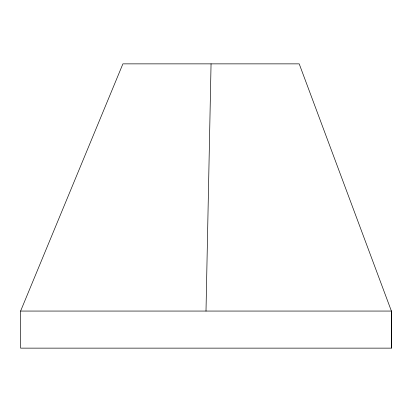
<?xml version="1.0" encoding="UTF-8"?>
<svg xmlns="http://www.w3.org/2000/svg" width="412" height="412" viewBox="0 0 412 412"><rect width="100%" height="100%" fill="white"/><g stroke="black" fill="none" stroke-linecap="round" stroke-linejoin="round"><path stroke-width="0.62" d="M206 311.06L211.057 63.86M20.6 311.06L122.905 63.86L299.205 63.86L391.4 311.06L391.4 348.14L20.6 348.14L20.6 311.06L391.4 311.06M391.349 311.06L391.349 348.14"/></g></svg>
